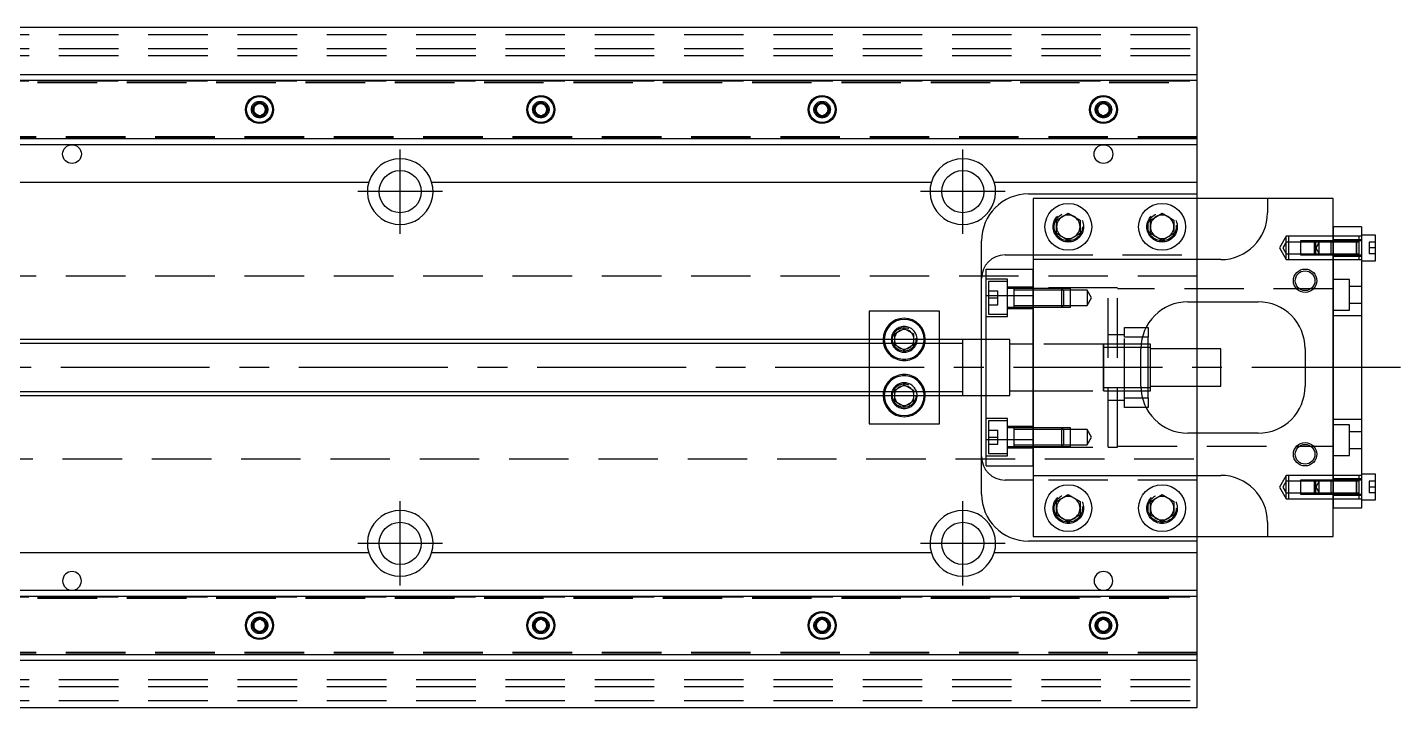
# Model space of a CAD drawing. Extents: x -10 to 896, y -252 to 77.
# Drawn here: x 450.5 to 743.4, y -72.5 to 72.5 of the extents above; entities that cross this region are included whole.
import ezdxf

# ---------------------------------------------------------------- set-up
doc = ezdxf.new("R2010")
doc.units = 0
doc.linetypes.add('CENTER', pattern=[50.8, 31.75, -6.35, 6.35, -6.35])
doc.linetypes.add('DASHED', pattern=[19.05, 12.7, -6.35])
doc.layers.get('0').update_dxf_attribs({"linetype": 'CONTINUOUS'})
doc.layers.add('CENTER', color=1, linetype='CENTER')

msp = doc.modelspace()

# ---------------------------------------------------------------- linework, layer by layer
at = {"color": 3, "linetype": 'DASHED'}
for p, q in [((0, 71), (700, 71)), ((0, 68), (700, 68)), ((0, 66.5), (700, 66.5)), ((395.5, 61.1), (700, 61.1)), ((395.5, 60.8), (700, 60.8)), ((400, 61.1147), (700, 61.1147)), ((501.477374, 55.25955), (501.5, 55)), ((561.477374, 55.25955), (561.5, 55)), ((621.477374, 55.25955), (621.5, 55)), ((681.477374, 55.25955), (681.5, 55)), ((700, 49.2), (395.5, 49.2)), ((700, 48.9), (395.5, 48.9)), ((700, 48.8853), (400, 48.8853)), ((700, 24), (700, 36)), ((669.5, 30), (669.520026, 30.346056)), ((695.477798, 30.364306), (695.5, 30)), ((719, 28), (717.556624, 25.5)), ((719, 26.75), (718.278312, 25.5)), ((719, 26.75), (719, 28)), ((719.5, 28), (719, 28)), ((719, 24.25), (719, 26.75)), ((722, 26.75), (719, 26.75)), ((719.5, 28), (719.5, 23)), ((729, 28), (719.5, 28)), ((722, 26.999994), (722, 24.000006)), ((725.25, 26.999994), (722, 26.999994)), ((725, 26.75), (722, 26.75)), ((725.25, 27), (725, 26.75)), ((725, 24.25), (725, 26.75)), ((729, 26.75), (725, 26.75)), ((725.25, 27), (725.25, 24)), ((729, 27), (725.25, 27)), ((729, 26.999994), (725.25, 26.999994)), ((726, 26.75), (725.278312, 25.5)), ((726, 24.25), (726, 26.75)), ((728.5, 26.999994), (728.5, 26.75)), ((728.5, 26.75), (728.5, 24.25)), ((734.5, 28), (729, 28)), ((735, 27.25), (729, 27.25)), ((734, 27), (729, 27)), ((734, 26.75), (729, 26.75)), ((734, 27), (733.995, 27)), ((734, 23.999994), (734, 27.000006)), ((734, 23.999994), (734, 27.000006)), ((734, 26.75), (734, 27.000006)), ((734, 26.875392), (734, 27)), ((734.005, 27), (734, 27)), ((735, 27), (734, 27)), ((734, 27), (734, 26.875392)), ((734, 24.124608), (734, 26.875392)), ((734, 26.875392), (734, 25.498804)), ((734, 24.25), (734, 26.75)), ((734.5, 26.75), (734, 26.75)), ((734.5, 28), (734.5, 27)), ((735, 28), (734.5, 28)), ((734.5, 27), (734.5, 24)), ((736.7, 26.75), (736.7, 25.5)), ((738, 26.75), (736.7, 26.75)), ((665, 24), (700, 24)), ((700, 23), (700, 24)), ((717.556624, 25.5), (719, 23)), ((718.278312, 25.5), (719, 24.25)), ((719, 23), (719, 24.25)), ((719, 24.25), (722, 24.25)), ((722, 24.25), (725, 24.25)), ((722, 24.000006), (725.25, 24.000006)), ((725, 24.25), (729, 24.25)), ((725, 24.25), (725.25, 24)), ((725.25, 24.000006), (729, 24.000006)), ((725.25, 24), (729, 24)), ((725.278312, 25.5), (726, 24.25)), ((728.5, 24.25), (728.5, 24.000006)), ((729, 24.25), (734, 24.25)), ((729, 24), (734, 24)), ((729, 23.75), (735, 23.75)), ((733.995, 24), (734, 24)), ((734, 25.498804), (734, 24.124608)), ((734, 23.999994), (734, 24.25)), ((734, 24.25), (734.5, 24.25)), ((734, 24), (734, 24.124608)), ((734, 24.124608), (734, 24)), ((734, 24), (734.005, 24)), ((734, 24), (735, 24)), ((734.5, 24), (734.5, 23)), ((736.7, 25.5), (736.7, 24.25)), ((738, 25.5), (736.7, 25.5)), ((738, 24.25), (736.7, 24.25)), ((665, 15.32971), (665, 21)), ((700, 14), (700, 23)), ((719, 23), (719.5, 23)), ((719.5, 23), (729, 23)), ((729, 23), (734.5, 23)), ((734.5, 23), (735, 23)), ((700, 19.5), (76.969694, 19.5)), ((659.5, 18.849242), (655, 18.849242)), ((655.5, 18.349242), (655.5, 11.349242)), ((659.5, 18.349242), (655.5, 18.349242)), ((659.5, 10.849242), (659.5, 18.849242)), ((732.5, 18.75), (729, 18.75)), ((732.5, 12.25), (732.5, 18.75)), ((655.5, 16.349242), (657.5, 16.349242)), ((655.5, 14.849242), (657.5, 14.849242)), ((657.5, 14.849242), (657.5, 16.349242)), ((657.5, 13.349242), (657.5, 14.849242)), ((665, 17.099242), (659.5, 17.099242)), ((660.9, 16.849242), (659.5, 16.849242)), ((660.9, 16.849242), (660.895, 16.849242)), ((660.9, 16.849248), (660.9, 12.849238)), ((660.9, 16.849248), (660.9, 12.849238)), ((660.9, 16.849242), (660.9, 16.63278)), ((660.905, 16.849242), (660.9, 16.849242)), ((665, 16.849242), (660.9, 16.849242)), ((660.9, 16.63278), (660.9, 13.065704)), ((665, 16.499242), (660.9, 16.499242)), ((681, 17), (665, 17)), ((671.15, 16.849242), (665, 16.849242)), ((671.150006, 16.849238), (665, 16.849238)), ((671.5, 16.499242), (665, 16.499242)), ((671.15, 12.849242), (671.15, 16.849242)), ((671.5, 16.499242), (671.15, 16.849242)), ((673, 16.849238), (671.150006, 16.849238)), ((671.5, 16.499242), (671.5, 13.199242)), ((673, 16.499242), (671.5, 16.499242)), ((673, 12.849248), (673, 16.849238)), ((676.5, 16.499242), (673, 16.499242)), ((676.5, 16.499242), (676.5, 13.199242)), ((677.452628, 14.849242), (676.5, 16.499242)), ((676.5, 13.199242), (677.452628, 14.849242)), ((681, -17), (681, 17)), ((683, 17), (681, 17)), ((683, -17), (683, 17)), ((729, 16.75), (683, 16.75)), ((735, 17.25), (732.5, 17.25)), ((655.5, 13.349242), (657.5, 13.349242)), ((659.5, 12.849242), (660.9, 12.849242)), ((659.5, 12.599242), (665, 12.599242)), ((660.895, 12.849242), (660.9, 12.849242)), ((660.9, 13.199242), (665, 13.199242)), ((660.9, 13.065704), (660.9, 12.849242)), ((660.9, 12.849242), (660.905, 12.849242)), ((660.9, 12.849242), (665, 12.849242)), ((665, 13.199242), (671.5, 13.199242)), ((665, 12.849248), (671.150006, 12.849248)), ((665, 12.849242), (671.15, 12.849242)), ((671.15, 12.849242), (671.5, 13.199242)), ((671.150006, 12.849248), (673, 12.849248)), ((671.5, 13.199242), (673, 13.199242)), ((673, 13.199242), (676.5, 13.199242)), ((729, 12.25), (732.5, 12.25)), ((732.5, 13.75), (735, 13.75)), ((655, 10.849242), (659.5, 10.849242)), ((655.5, 11.349242), (659.5, 11.349242)), ((735, 11), (729, 11)), ((630, 6), (630, 5.125)), ((635.5, 5.125), (635.5, 6)), ((639.5, 6), (639.5, 5.125)), ((639.983582, 6.286038), (640, 6)), ((645, 5.125), (645, 6)), ((654, -6), (654, 6)), ((660, 6), (655, 6)), ((660, 0), (660, 6)), ((684.5, 7), (681, 7)), ((684.5, 8.5), (689.069714, 8.5)), ((684.5, 6.5), (684.5, 8.5)), ((688.317542, 6.5), (684.5, 6.5)), ((684.5, -6.5), (684.5, 6.5)), ((630, 5.125), (630, -5.125)), ((635.5, 4.8453), (635.5, 5.125)), ((637.5, 3.690598), (635.5, 4.8453)), ((639.5, 4.8453), (637.5, 3.690598)), ((639.5, 5.125), (639.5, 4.8453)), ((645, -5.125), (645, 5.125)), ((665, 5), (660, 5)), ((680.005, 5), (665, 5)), ((684.5, 5), (679.995, 5)), ((680, -5.000006), (680, 5.000006)), ((680, 4.43509), (680, 5)), ((680, 5), (680, 4.435078)), ((680, 4.435078), (680, -4.435962)), ((684.5, 4.25), (680, 4.25)), ((688.050126, 5), (684.5, 5)), ((688.003126, 4.25), (684.5, 4.25)), ((689.5, 5), (688.050126, 5)), ((700, -4), (700, 4)), ((660, -6), (660, 0)), ((630, -5.125), (630, -6)), ((635, -6), (635.018502, -5.696412)), ((635.5, -4.8453), (637.5, -3.690598)), ((635.5, -5.125), (635.5, -4.8453)), ((635.5, -6), (635.5, -5.125)), ((637.5, -3.690598), (639.5, -4.8453)), ((639.5, -4.8453), (639.5, -5.125)), ((639.5, -5.125), (639.5, -6)), ((645, -6), (645, -5.125)), ((660, -5), (665, -5)), ((665, -5), (680.005, -5)), ((679.995, -5), (684.5, -5)), ((680, -4.25), (684.5, -4.25)), ((680, -4.998998), (680, -4.435962)), ((680, -4.435962), (680, -5)), ((680, -5), (680, -4.998998)), ((684.5, -4.25), (688.003126, -4.25)), ((684.5, -5), (688.050126, -5)), ((688.050126, -5), (689.5, -5)), ((655, -6), (660, -6)), ((681, -7), (684.5, -7)), ((684.5, -6.5), (688.317542, -6.5)), ((684.5, -8.5), (684.5, -6.5)), ((689.069714, -8.5), (684.5, -8.5)), ((659.5, -10.849242), (655, -10.849242)), ((655.5, -11.349242), (655.5, -18.349242)), ((659.5, -11.349242), (655.5, -11.349242)), ((659.5, -18.849242), (659.5, -10.849242)), ((729, -11), (735, -11)), ((655.5, -13.349242), (657.5, -13.349242)), ((657.5, -14.849242), (657.5, -13.349242)), ((665, -12.599242), (659.5, -12.599242)), ((660.9, -12.849242), (659.5, -12.849242)), ((660.9, -12.849242), (660.895, -12.849242)), ((660.9, -12.849238), (660.9, -16.849248)), ((660.9, -12.849242), (660.9, -13.065704)), ((665, -12.849242), (660.9, -12.849242)), ((660.905, -12.849242), (660.9, -12.849242)), ((660.9, -13.065704), (660.9, -16.63278)), ((665, -13.199242), (660.9, -13.199242)), ((671.15, -12.849242), (665, -12.849242)), ((671.150006, -12.849248), (665, -12.849248)), ((671.5, -13.199242), (665, -13.199242)), ((671.15, -16.849242), (671.15, -12.849242)), ((671.5, -13.199242), (671.15, -12.849242)), ((673, -12.849248), (671.150006, -12.849248)), ((671.5, -13.199242), (671.5, -16.499242)), ((673, -13.199242), (671.5, -13.199242)), ((673, -16.849238), (673, -12.849248)), ((676.5, -13.199242), (673, -13.199242)), ((676.5, -13.199242), (676.5, -16.499242)), ((677.452628, -14.849242), (676.5, -13.199242)), ((700, -23), (700, -14)), ((732.5, -12.25), (729, -12.25)), ((732.5, -18.75), (732.5, -12.25)), ((735, -13.75), (732.5, -13.75)), ((655.5, -14.849242), (657.5, -14.849242)), ((655.5, -16.349242), (657.5, -16.349242)), ((657.5, -16.349242), (657.5, -14.849242)), ((659.5, -16.849242), (660.9, -16.849242)), ((659.5, -17.099242), (665, -17.099242)), ((660.895, -16.849242), (660.9, -16.849242)), ((660.9, -16.499242), (665, -16.499242)), ((660.9, -16.63278), (660.9, -16.849242)), ((660.9, -16.849242), (665, -16.849242)), ((660.9, -16.849242), (660.905, -16.849242)), ((665, -21), (665, -15.32971)), ((665, -16.499242), (671.5, -16.499242)), ((665, -16.849238), (671.150006, -16.849238)), ((665, -16.849242), (671.15, -16.849242)), ((665, -17), (681, -17)), ((671.15, -16.849242), (671.5, -16.499242)), ((671.150006, -16.849238), (673, -16.849238)), ((671.5, -16.499242), (673, -16.499242)), ((673, -16.499242), (676.5, -16.499242)), ((676.5, -16.499242), (677.452628, -14.849242)), ((681, -17), (683, -17)), ((683, -16.75), (729, -16.75)), ((732.5, -17.25), (735, -17.25)), ((76.969694, -19.5), (700, -19.5)), ((655, -18.849242), (659.5, -18.849242)), ((655.5, -18.349242), (659.5, -18.349242)), ((729, -18.75), (732.5, -18.75)), ((700, -24), (700, -23)), ((719, -23), (717.556624, -25.5)), ((719, -24.25), (719, -23)), ((719.5, -23), (719, -23)), ((719.5, -23), (719.5, -28)), ((729, -23), (719.5, -23)), ((734.5, -23), (729, -23)), ((734.5, -23), (734.5, -24)), ((735, -23), (734.5, -23)), ((700, -24), (665, -24)), ((700, -36), (700, -24)), ((717.556624, -25.5), (719, -28)), ((719, -24.25), (718.278312, -25.5)), ((718.278312, -25.5), (719, -26.75)), ((719, -26.75), (719, -24.25)), ((722, -24.25), (719, -24.25)), ((725.25, -24.000002), (722, -24.000006)), ((722, -24.000006), (722, -26.999994)), ((725, -24.25), (722, -24.25)), ((725.25, -24), (725, -24.25)), ((725, -26.75), (725, -24.25)), ((729, -24.25), (725, -24.25)), ((725.25, -24), (725.25, -27)), ((729, -24), (725.25, -24)), ((729, -24.000006), (725.25, -24.000002)), ((726, -24.25), (725.278312, -25.5)), ((725.278312, -25.5), (726, -26.75)), ((726, -26.75), (726, -24.25)), ((728.5, -24.000006), (728.5, -24.25)), ((728.5, -24.25), (728.5, -26.75)), ((735, -23.75), (729, -23.75)), ((734, -24), (729, -24)), ((734, -24.25), (729, -24.25)), ((734, -24), (733.995, -24)), ((734, -27.000006), (734, -23.999994)), ((734, -26.99949), (734, -23.999994)), ((734, -24.124608), (734, -24)), ((735, -24), (734, -24)), ((734.005, -24), (734, -24)), ((734, -24), (734, -24.124608)), ((734, -26.875392), (734, -24.124608)), ((734, -24.124608), (734, -25.501196)), ((734.5, -24.25), (734, -24.25)), ((734, -25.501196), (734, -26.875392)), ((734.5, -24), (734.5, -27)), ((736.7, -24.25), (736.7, -25.5)), ((738, -24.25), (736.7, -24.25)), ((738, -25.5), (736.7, -25.5)), ((736.7, -25.5), (736.7, -26.75)), ((719, -28), (719, -26.75)), ((719, -26.75), (722, -26.75)), ((719, -28), (719.5, -28)), ((719.5, -28), (729, -28)), ((722, -26.75), (725, -26.75)), ((722, -26.999994), (725.25, -26.999998)), ((725, -26.75), (729, -26.75)), ((725, -26.75), (725.25, -27)), ((725.25, -26.999998), (729, -26.999994)), ((725.25, -27), (729, -27)), ((728.5, -26.75), (728.5, -26.999994)), ((729, -26.75), (734, -26.75)), ((729, -27), (734, -27)), ((729, -27.25), (735, -27.25)), ((729, -28), (734.5, -28)), ((733.995, -27), (734, -27)), ((734, -26.75), (734.5, -26.75)), ((734, -27), (734, -26.875392)), ((734, -26.875392), (734, -27)), ((734, -27.000006), (734, -26.99949)), ((734, -27), (735, -27)), ((734, -27), (734.005, -27)), ((734.5, -27), (734.5, -28)), ((734.5, -28), (735, -28)), ((738, -26.75), (736.7, -26.75)), ((675.477798, -29.635694), (675.5, -30)), ((689.5, -30), (689.520026, -29.653944)), ((395.5, -48.9), (700, -48.9)), ((395.5, -49.2), (700, -49.2)), ((400, -48.8853), (700, -48.8853)), ((498.5, -55), (498.52041, -54.75339)), ((558.5, -55), (558.52041, -54.75339)), ((621.477374, -54.74045), (621.5, -55)), ((681.477374, -54.74045), (681.5, -55)), ((700, -60.8), (395.5, -60.8)), ((700, -61.1), (395.5, -61.1)), ((700, -61.1147), (400, -61.1147)), ((0, -66.5), (700, -66.5)), ((0, -68), (700, -68)), ((0, -71), (700, -71))]:
    msp.add_line(p, q, dxfattribs=at)
at = {"color": 7, "linetype": 'CONTINUOUS'}
for p, q in [((700, 72.5), (400, 72.5)), ((700, 62.5), (700, 72.5)), ((400, 62.5), (700, 62.5)), ((700, 61.247728), (700, 62.5)), ((400, 61.247728), (700, 61.247728)), ((700, 48.752272), (700, 61.247728)), ((498.75, 55.721688), (500, 56.443376)), ((498.75, 54.278312), (498.75, 55.721688)), ((500, 56.443376), (501.25, 55.721688)), ((501.25, 55.721688), (501.25, 54.278312)), ((558.75, 55.721688), (560, 56.443376)), ((558.75, 54.278312), (558.75, 55.721688)), ((560, 56.443376), (561.25, 55.721688)), ((561.25, 55.721688), (561.25, 54.278312)), ((618.75, 55.721688), (620, 56.443376)), ((618.75, 54.278312), (618.75, 55.721688)), ((620, 56.443376), (621.25, 55.721688)), ((621.25, 55.721688), (621.25, 54.278312)), ((678.75, 55.721688), (680, 56.443376)), ((678.75, 54.278312), (678.75, 55.721688)), ((680, 56.443376), (681.25, 55.721688)), ((681.25, 55.721688), (681.25, 54.278312)), ((500, 53.556624), (498.75, 54.278312)), ((501.25, 54.278312), (500, 53.556624)), ((560, 53.556624), (558.75, 54.278312)), ((561.25, 54.278312), (560, 53.556624)), ((620, 53.556624), (618.75, 54.278312)), ((621.25, 54.278312), (620, 53.556624)), ((680, 53.556624), (678.75, 54.278312)), ((681.25, 54.278312), (680, 53.556624)), ((700, 48.752272), (400, 48.752272)), ((700, 47.5), (400, 47.5)), ((700, 47.5), (700, 48.752272)), ((700, 39.5), (700, 47.5)), ((416.708204, 39.5), (523.291796, 39.5)), ((536.708204, 39.5), (643.291796, 39.5)), ((656.708204, 39.5), (700, 39.5)), ((700, 37), (700, 39.5)), ((664, 37), (700, 37)), ((665, 36), (665, 23)), ((715, 36), (665, 36)), ((700, 36), (700, 37)), ((715, 36), (715, 33)), ((729, 36), (715, 36)), ((729, 30), (729, 36)), ((670, 31.443376), (672.5, 32.886752)), ((672.5, 32.886752), (675, 31.443376)), ((690, 31.443376), (692.5, 32.886752)), ((692.5, 32.886752), (695, 31.443376)), ((670, 28.556624), (670, 31.443376)), ((675, 31.443376), (675, 28.556624)), ((690, 28.556624), (690, 31.443376)), ((695, 31.443376), (695, 28.556624)), ((735, 30), (729, 30)), ((729, 30), (729, -30)), ((729, -30), (729, 30)), ((735, 30), (735, -30)), ((654, 6), (654, 27)), ((672.5, 27.113248), (670, 28.556624)), ((675, 28.556624), (672.5, 27.113248)), ((692.5, 27.113248), (690, 28.556624)), ((695, 28.556624), (692.5, 27.113248)), ((738, 28.25), (735, 28.25)), ((738, 22.75), (738, 28.25)), ((659, 24), (665, 24)), ((655, 21), (665, 21)), ((655, 15.32971), (655, 21)), ((665, 23), (665, 15.32971)), ((705, 23), (665, 23)), ((735, 22.75), (738, 22.75)), ((655, 15.32971), (665, 15.32971)), ((655, -15.32971), (655, 15.32971)), ((665, -15.32971), (665, 15.32971)), ((665, 15.32971), (665, -15.32971)), ((645, 12), (630, 12)), ((630, 12), (630, 6)), ((645, 6), (645, 12)), ((698, 14), (713, 14)), ((700, 4), (700, 14)), ((650, 6), (400, 6)), ((635.5, 7.1547), (637.5, 8.309402)), ((635.5, 6), (635.5, 7.1547)), ((637.5, 8.309402), (639.5, 7.1547)), ((639.5, 7.1547), (639.5, 6)), ((650, 6), (649.995, 6)), ((650, -6.000006), (650, 6.000006)), ((650, 5.125), (650, 6.000006)), ((650, -5.999164), (650, 6)), ((655, 6), (650, 6)), ((650.005, 6), (650, 6)), ((689.5, 6.5), (688.317542, 6.5)), ((689.069714, 8.5), (689.5, 8.5)), ((689.5, 8.5), (689.5, 6.5)), ((689.5, -6.5), (689.5, 6.5)), ((650, -5.125), (650, 5.125)), ((688, -4), (688, 4)), ((689.5, 4.25), (688.003126, 4.25)), ((690, 5), (689.5, 5)), ((690, 4.25), (689.5, 4.25)), ((690, 0), (690, 5)), ((705, 4), (690, 4)), ((705, 0), (705, 4)), ((723, 4), (723, -4)), ((690, -5), (690, 0)), ((705, -4), (705, 0)), ((650, -6.000006), (650, -5.125)), ((688.003126, -4.25), (689.5, -4.25)), ((689.5, -4.25), (690, -4.25)), ((689.5, -5), (690, -5)), ((690, -4), (705, -4)), ((700, -14), (700, -4)), ((400, -6), (650, -6)), ((630, -6), (630, -12)), ((635.5, -7.1547), (635.5, -6)), ((637.5, -8.309402), (635.5, -7.1547)), ((639.5, -7.1547), (637.5, -8.309402)), ((639.5, -6), (639.5, -7.1547)), ((645, -12), (645, -6)), ((649.995, -6), (650, -6)), ((650, -6), (650, -5.999164)), ((650, -6), (655, -6)), ((650, -6), (650.005, -6)), ((654, -27), (654, -6)), ((688.317542, -6.5), (689.5, -6.5)), ((689.5, -8.5), (689.069714, -8.5)), ((689.5, -6.5), (689.5, -8.5)), ((630, -12), (645, -12)), ((713, -14), (698, -14)), ((655, -21), (655, -15.32971)), ((655, -15.32971), (665, -15.32971)), ((665, -15.32971), (665, -23)), ((655, -21), (665, -21)), ((665, -23), (705, -23)), ((665, -23), (665, -36)), ((738, -22.75), (735, -22.75)), ((738, -28.25), (738, -22.75)), ((665, -24), (659, -24)), ((670, -28.556624), (672.5, -27.113248)), ((670, -31.443376), (670, -28.556624)), ((672.5, -27.113248), (675, -28.556624)), ((675, -28.556624), (675, -31.443376)), ((690, -28.556624), (692.5, -27.113248)), ((690, -31.443376), (690, -28.556624)), ((692.5, -27.113248), (695, -28.556624)), ((695, -28.556624), (695, -31.443376)), ((735, -28.25), (738, -28.25)), ((672.5, -32.886752), (670, -31.443376)), ((675, -31.443376), (672.5, -32.886752)), ((692.5, -32.886752), (690, -31.443376)), ((695, -31.443376), (692.5, -32.886752)), ((735, -30), (729, -30)), ((729, -36), (729, -30)), ((715, -33), (715, -36)), ((700, -37), (664, -37)), ((665, -36), (715, -36)), ((700, -37), (700, -36)), ((700, -39.5), (700, -37)), ((715, -36), (729, -36)), ((523.291796, -39.5), (416.708204, -39.5)), ((643.291796, -39.5), (536.708204, -39.5)), ((700, -39.5), (656.708204, -39.5)), ((700, -47.5), (700, -39.5)), ((400, -47.5), (700, -47.5)), ((400, -48.752272), (700, -48.752272)), ((700, -48.752272), (700, -47.5)), ((700, -61.247728), (700, -48.752272)), ((498.75, -54.278312), (500, -53.556624)), ((498.75, -55.721688), (498.75, -54.278312)), ((500, -53.556624), (501.25, -54.278312)), ((501.25, -54.278312), (501.25, -55.721688)), ((558.75, -54.278312), (560, -53.556624)), ((558.75, -55.721688), (558.75, -54.278312)), ((560, -53.556624), (561.25, -54.278312)), ((561.25, -54.278312), (561.25, -55.721688)), ((618.75, -54.278312), (620, -53.556624)), ((618.75, -55.721688), (618.75, -54.278312)), ((620, -53.556624), (621.25, -54.278312)), ((621.25, -54.278312), (621.25, -55.721688)), ((678.75, -54.278312), (680, -53.556624)), ((678.75, -55.721688), (678.75, -54.278312)), ((680, -53.556624), (681.25, -54.278312)), ((681.25, -54.278312), (681.25, -55.721688)), ((500, -56.443376), (498.75, -55.721688)), ((501.25, -55.721688), (500, -56.443376)), ((560, -56.443376), (558.75, -55.721688)), ((561.25, -55.721688), (560, -56.443376)), ((620, -56.443376), (618.75, -55.721688)), ((621.25, -55.721688), (620, -56.443376)), ((680, -56.443376), (678.75, -55.721688)), ((681.25, -55.721688), (680, -56.443376)), ((700, -61.247728), (400, -61.247728)), ((700, -62.5), (700, -61.247728)), ((700, -62.5), (400, -62.5)), ((700, -72.5), (700, -62.5)), ((400, -72.5), (700, -72.5))]:
    msp.add_line(p, q, dxfattribs=at)
at = {"color": 3, "linetype": 'CONTINUOUS'}
for p, q in [((650, 5.125), (400, 5.125)), ((400, -5.125), (650, -5.125))]:
    msp.add_line(p, q, dxfattribs=at)
at = {"color": 7, "linetype": 'CONTINUOUS'}
for centre, radius in [((500, 55), 3), ((500, 55), 2.75), ((560, 55), 3), ((560, 55), 2.75), ((620, 55), 3), ((620, 55), 2.75), ((680, 55), 3), ((680, 55), 2.75), ((460, 45.5), 2), ((680, 45.5), 2), ((530, 37.5), 4.5), ((650, 37.5), 4.5), ((672.5, 30), 5), ((692.5, 30), 5), ((723, 18.5), 2.1), ((723, -18.5), 2.1), ((672.5, -30), 5), ((692.5, -30), 5), ((530, -37.5), 4.5), ((650, -37.5), 4.5), ((500, -55), 3), ((500, -55), 2.75), ((560, -55), 3), ((560, -55), 2.75), ((620, -55), 3), ((620, -55), 2.75), ((680, -55), 3), ((680, -55), 2.75)]:
    msp.add_circle(centre, radius, dxfattribs=at)
at = {"color": 3, "linetype": 'DASHED'}
for centre, radius in [((500, 55), 1.75), ((500, 55), 1.5), ((560, 55), 1.75), ((560, 55), 1.5), ((620, 55), 1.75), ((620, 55), 1.5), ((680, 55), 1.75), ((680, 55), 1.5), ((672.5, 30), 3.25), ((672.5, 30), 3), ((692.5, 30), 3.25), ((692.5, 30), 3), ((637.5, 6), 2.5), ((637.5, -6), 2.5), ((672.5, -30), 3.25), ((672.5, -30), 3), ((692.5, -30), 3.25), ((692.5, -30), 3), ((500, -55), 1.75), ((500, -55), 1.5), ((560, -55), 1.75), ((560, -55), 1.5), ((620, -55), 1.75), ((620, -55), 1.5), ((680, -55), 1.75), ((680, -55), 1.5)]:
    msp.add_circle(centre, radius, dxfattribs=at)
at = {"color": 3, "linetype": 'CONTINUOUS'}
for centre in [(723, 18.5), (723, -18.5)]:
    msp.add_circle(centre, 2.5, dxfattribs=at)
at = {"color": 7, "linetype": 'CONTINUOUS'}
for centre, radius, start, end in [((500, 55), 1.25, 120, 180), ((500, 55), 1.25, 60, 120), ((500, 55), 1.25, 0, 60), ((560, 55), 1.25, 120, 180), ((560, 55), 1.25, 60, 120), ((560, 55), 1.25, 0, 60), ((620, 55), 1.25, 120, 180), ((620, 55), 1.25, 60, 120), ((620, 55), 1.25, 0, 60), ((680, 55), 1.25, 120, 180), ((680, 55), 1.25, 60, 120), ((680, 55), 1.25, 0, 60), ((500, 55), 1.25, 180, 240), ((500, 55), 1.25, 240, 300), ((500, 55), 1.25, 300, 0), ((560, 55), 1.25, 180, 240), ((560, 55), 1.25, 240, 300), ((560, 55), 1.25, 300, 0), ((620, 55), 1.25, 180, 240), ((620, 55), 1.25, 240, 300), ((620, 55), 1.25, 300, 0), ((680, 55), 1.25, 180, 240), ((680, 55), 1.25, 240, 300), ((680, 55), 1.25, 300, 0), ((530, 37.5), 7, 16.60155, 163.39845), ((650, 37.5), 7, 16.60155, 163.39845), ((530, 37.5), 7, 163.39845, 16.60155), ((650, 37.5), 7, 163.39845, 16.60155), ((664, 27), 10, 90, 180), ((672.5, 30), 2.5, 60, 120), ((692.5, 30), 2.5, 60, 120), ((705, 33), 10, 270, 0), ((672.5, 30), 2.5, 120, 180), ((672.5, 30), 2.5, 180, 240), ((672.5, 30), 2.5, 0, 60), ((672.5, 30), 2.5, 300, 0), ((692.5, 30), 2.5, 120, 180), ((692.5, 30), 2.5, 180, 240), ((692.5, 30), 2.5, 0, 60), ((692.5, 30), 2.5, 300, 0), ((672.5, 30), 2.5, 240, 300), ((692.5, 30), 2.5, 240, 300), ((659, 19), 5, 90, 180), ((698, 4), 10, 90, 180), ((713, 4), 10, 0, 90), ((637.5, 6), 4.5, 0, 180), ((637.5, 6), 4.25, 0, 180), ((637.5, 6), 2.1, 162.24721, 180), ((637.5, 6), 2.1, 180, 197.75279), ((637.5, 6), 2.1, 137.75279, 162.24721), ((637.5, 6), 2.1, 102.24721, 137.75279), ((637.5, 6), 2.1, 77.75279, 102.24721), ((637.5, 6), 2.1, 42.24721, 77.75279), ((637.5, 6), 2.1, 17.75279, 42.24721), ((637.5, 6), 2.1, 0, 17.75279), ((637.5, 6), 2.1, 342.24721, 0), ((637.5, 6), 2.1, 197.75279, 204.624318), ((637.5, 6), 2.1, 204.624318, 222.24721), ((637.5, 6), 2.1, 222.24721, 257.75279), ((637.5, 6), 2.1, 257.75279, 282.24721), ((637.5, 6), 2.1, 282.24721, 317.75279), ((637.5, 6), 2.1, 317.75279, 335.375682), ((637.5, 6), 2.1, 335.375682, 342.24721), ((637.5, -6), 2.1, 162.24721, 180), ((637.5, -6), 2.1, 155.375682, 162.24721), ((637.5, -6), 2.1, 137.75279, 155.375682), ((637.5, -6), 2.1, 102.24721, 137.75279), ((637.5, -6), 2.1, 77.75279, 102.24721), ((637.5, -6), 2.1, 42.24721, 77.75279), ((637.5, -6), 2.1, 24.624318, 42.24721), ((637.5, -6), 2.1, 17.75279, 24.624318), ((637.5, -6), 2.1, 0, 17.75279), ((698, -4), 10, 180, 270), ((713, -4), 10, 270, 0), ((637.5, -6), 4.5, 180, 0), ((637.5, -6), 4.25, 180, 0), ((637.5, -6), 2.1, 180, 197.75279), ((637.5, -6), 2.1, 197.75279, 222.24721), ((637.5, -6), 2.1, 222.24721, 257.75279), ((637.5, -6), 2.1, 257.75279, 282.24721), ((637.5, -6), 2.1, 282.24721, 317.75279), ((637.5, -6), 2.1, 317.75279, 342.24721), ((637.5, -6), 2.1, 342.24721, 0), ((659, -19), 5, 180, 270), ((705, -33), 10, 0, 90), ((664, -27), 10, 180, 270), ((672.5, -30), 2.5, 120, 180), ((672.5, -30), 2.5, 60, 120), ((672.5, -30), 2.5, 0, 60), ((692.5, -30), 2.5, 120, 180), ((692.5, -30), 2.5, 60, 120), ((692.5, -30), 2.5, 0, 60), ((530, -37.5), 7, 343.39845, 196.60155), ((650, -37.5), 7, 343.39845, 196.60155), ((672.5, -30), 2.5, 180, 240), ((672.5, -30), 2.5, 240, 300), ((672.5, -30), 2.5, 300, 0), ((692.5, -30), 2.5, 180, 240), ((692.5, -30), 2.5, 240, 300), ((692.5, -30), 2.5, 300, 0), ((530, -37.5), 7, 196.60155, 343.39845), ((650, -37.5), 7, 196.60155, 343.39845), ((460, -45.5), 2, 90, 270), ((460, -45.5), 2, 270, 90), ((680, -45.5), 2, 90, 270), ((680, -45.5), 2, 270, 90), ((500, -55), 1.25, 120, 180), ((500, -55), 1.25, 180, 240), ((500, -55), 1.25, 60, 120), ((500, -55), 1.25, 0, 60), ((500, -55), 1.25, 300, 0), ((560, -55), 1.25, 120, 180), ((560, -55), 1.25, 180, 240), ((560, -55), 1.25, 60, 120), ((560, -55), 1.25, 0, 60), ((560, -55), 1.25, 300, 0), ((620, -55), 1.25, 120, 180), ((620, -55), 1.25, 180, 240), ((620, -55), 1.25, 60, 120), ((620, -55), 1.25, 0, 60), ((620, -55), 1.25, 300, 0), ((680, -55), 1.25, 120, 180), ((680, -55), 1.25, 180, 240), ((680, -55), 1.25, 60, 120), ((680, -55), 1.25, 0, 60), ((680, -55), 1.25, 300, 0), ((500, -55), 1.25, 240, 300), ((560, -55), 1.25, 240, 300), ((620, -55), 1.25, 240, 300), ((680, -55), 1.25, 240, 300)]:
    msp.add_arc(centre, radius, start, end, dxfattribs=at)
at = {"color": 3, "linetype": 'DASHED'}
for centre, radius, start, end in [((637.5, 6), 4.5, 180, 191.212271), ((637.5, 6), 4.25, 180, 191.881156), ((637.5, 6), 2.75, 0, 180), ((637.5, 6), 2.75, 180, 198.553005), ((637.5, 6), 2.75, 341.446995, 0), ((637.5, 6), 4.25, 348.118844, 0), ((637.5, 6), 4.5, 348.787729, 0), ((637.5, 6), 4.5, 191.212271, 348.787729), ((637.5, 6), 4.25, 191.881156, 348.118844), ((637.5, 6), 2.75, 198.553005, 341.446995), ((637.5, -6), 4.5, 11.212271, 168.787729), ((637.5, -6), 4.25, 11.881156, 168.118844), ((637.5, -6), 4.5, 168.787729, 180), ((637.5, -6), 4.25, 168.118844, 180), ((637.5, -6), 2.75, 161.446995, 180), ((637.5, -6), 2.75, 18.553005, 161.446995), ((637.5, -6), 2.75, 0, 18.553005), ((637.5, -6), 4.25, 0, 11.881156), ((637.5, -6), 4.5, 0, 11.212271), ((637.5, -6), 2.75, 180, 0)]:
    msp.add_arc(centre, radius, start, end, dxfattribs=at)
at = {"layer": 'CENTER', "color": 1, "linetype": 'CENTER'}
for p, q in [((530, 28.5), (530, 46.5)), ((650, 28.5), (650, 46.5)), ((539, 37.5), (521, 37.5)), ((659, 37.5), (641, 37.5)), ((743.361871, 0), (-10.32213, 0)), ((530, -46.5), (530, -28.5)), ((650, -46.5), (650, -28.5)), ((539, -37.5), (521, -37.5)), ((659, -37.5), (641, -37.5))]:
    msp.add_line(p, q, dxfattribs=at)

doc.saveas('drawing.dxf')
